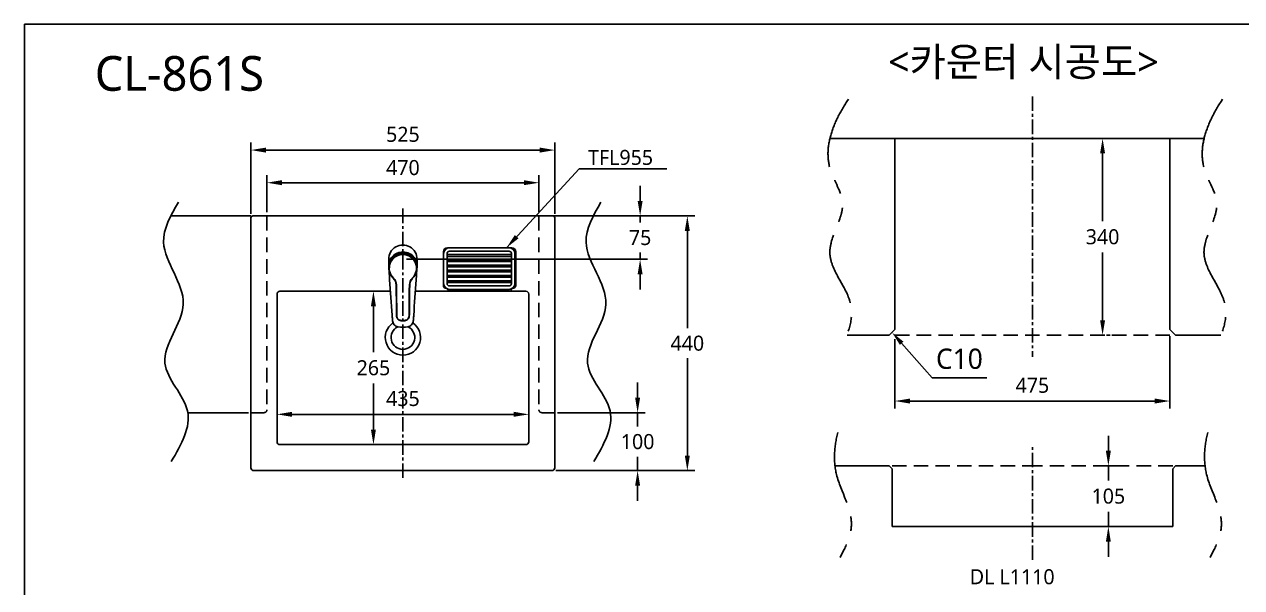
# Model space of a CAD drawing. Extents: x 7672 to 11125, y -4815 to -2578.
# Drawn here: x 7672 to 9776, y -3551 to -2578 of the extents above; entities that cross this region are included whole.
import ezdxf

# ---------------------------------------------------------------- set-up
doc = ezdxf.new("R2010")
doc.units = 0
doc.header["$LTSCALE"] = 20
doc.header["$MEASUREMENT"] = 0
for name, pattern in [('CENTER', [2, 1.25, -0.25, 0.25, -0.25]), ('HIDDEN', [0.375, 0.25, -0.125]), ('PHANTOM', [2.5, 1.25, -0.25, 0.25, -0.25, 0.25, -0.25])]:
    doc.linetypes.add(name, pattern=pattern)
doc.layers.get('0').update_dxf_attribs({"linetype": 'CONTINUOUS'})
doc.layers.get('DEFPOINTS').update_dxf_attribs({"linetype": 'CONTINUOUS'})
for name, color, linetype in [('1', 1, 'CONTINUOUS'), ('2', 2, 'HIDDEN'), ('3', 3, 'CONTINUOUS'), ('5', 5, 'CONTINUOUS'), ('BASE', 3, 'CONTINUOUS'), ('SA-DOOR', 4, 'CONTINUOUS')]:
    doc.layers.add(name, color=color, linetype=linetype)
doc.styles.add('GHS', font='romans', dxfattribs={"bigfont": 'ghs'})
doc.styles.get("Standard").update_dxf_attribs({"font": 'NanumGothic.ttf'})
doc.dimstyles.get("Standard").update_dxf_attribs({"dimtxt": 2.5, "dimasz": 2, "dimexe": 2, "dimexo": 1, "dimgap": 1.5, "dimtad": 1, "dimdec": 0, "dimlfac": 10, "dimrnd": 0.5, "dimzin": 0, "dimdsep": 46, "dimtxsty": 'Standard', "dimcen": 0, "dimclrt": 2, "dimadec": 0, "dimazin": 0, "dimtfac": 1, "dimtdec": 0, "dimtmove": 0, "dimatfit": 3, "dimfxl": 0, "dimtolj": 1, "dimtzin": 0, "dimarcsym": 0})

# ---------------------------------------------------------------- blocks, each defined once
blk = doc.blocks.new('*D52')
at = {"layer": '3', "color": 3, "lineweight": -2}
for p, q in [((9176.7, -3121.5), (9176.7, -3241.6)), ((9651.7, -3116.5), (9651.7, -3241.6)), ((9202.7, -3228.6), (9625.7, -3228.6))]:
    blk.add_line(p, q, dxfattribs=at)
at = {"layer": '3', "color": 3}
for points in [[(9202.7, -3224.3), (9202.7, -3232.9), (9176.7, -3228.6)], [(9625.7, -3224.3), (9625.7, -3232.9), (9651.7, -3228.6)]]:
    blk.add_solid(points, dxfattribs=at)
at = {"layer": 'DEFPOINTS', "color": 0}
for p in [(9651.7, -3110), (9176.7, -3115), (9651.7, -3228.6)]:
    blk.add_point(p, dxfattribs=at)
at = {"layer": '3', "color": 2, "insert": (9414.2, -3201.6), "char_height": 26, "attachment_point": 5}
blk.add_mtext('\\A1;475', dxfattribs=at)
blk = doc.blocks.new('*D53')
at = {"layer": '1', "color": 3, "lineweight": -2}
for p, q in [((9645.2, -2775), (9522.5, -2775)), ((9535.5, -2801), (9535.5, -2917.9)), ((9535.5, -3089), (9535.5, -2972.2)), ((9542, -3115), (9548.5, -3115))]:
    blk.add_line(p, q, dxfattribs=at)
at = {"layer": '1', "color": 3}
for points in [[(9531.2, -2801), (9539.8, -2801), (9535.5, -2775)], [(9531.2, -3089), (9539.8, -3089), (9535.5, -3115)]]:
    blk.add_solid(points, dxfattribs=at)
at = {"layer": 'DEFPOINTS', "color": 0}
for p in [(9651.7, -2775), (9535.5, -3115), (9535.5, -3115)]:
    blk.add_point(p, dxfattribs=at)
at = {"layer": '1', "color": 2, "insert": (9535.5, -2945), "char_height": 26, "attachment_point": 5}
blk.add_mtext('\\A1;340', dxfattribs=at)
blk = doc.blocks.new('*D54')
at = {"layer": '1', "color": 3, "lineweight": -2}
for p, q in [((9545.5, -3314.5), (9545.5, -3288.5)), ((9542, -3340.5), (9558.5, -3340.5)), ((9545.5, -3340.5), (9545.5, -3365.9)), ((9545.5, -3445.5), (9545.5, -3420.1)), ((9420.7, -3445.5), (9558.5, -3445.5)), ((9545.5, -3471.5), (9545.5, -3497.5))]:
    blk.add_line(p, q, dxfattribs=at)
at = {"layer": '1', "color": 3}
for points in [[(9541.2, -3314.5), (9549.8, -3314.5), (9545.5, -3340.5)], [(9541.2, -3471.5), (9549.8, -3471.5), (9545.5, -3445.5)]]:
    blk.add_solid(points, dxfattribs=at)
at = {"layer": 'DEFPOINTS', "color": 0}
for p in [(9535.5, -3340.5), (9414.2, -3445.5), (9545.5, -3445.5)]:
    blk.add_point(p, dxfattribs=at)
at = {"layer": '1', "color": 2, "insert": (9545.5, -3393), "char_height": 26, "attachment_point": 5}
blk.add_mtext('\\A1;105', dxfattribs=at)
blk = doc.blocks.new('*D55')
at = {"layer": '3', "color": 3, "lineweight": -2}
for p, q in [((8064, -2905.3), (8064, -2782.1)), ((8090, -2795.1), (8563, -2795.1)), ((8589, -2905.3), (8589, -2782.1))]:
    blk.add_line(p, q, dxfattribs=at)
at = {"layer": '3', "color": 3}
for points in [[(8090, -2790.8), (8090, -2799.5), (8064, -2795.1)], [(8563, -2790.8), (8563, -2799.5), (8589, -2795.1)]]:
    blk.add_solid(points, dxfattribs=at)
at = {"layer": 'DEFPOINTS', "color": 0}
for p in [(8589, -2795.1), (8064, -2911.8), (8589, -2911.8)]:
    blk.add_point(p, dxfattribs=at)
at = {"layer": '3', "color": 2, "insert": (8326.5, -2768), "char_height": 26, "attachment_point": 5}
blk.add_mtext('\\A1;525', dxfattribs=at)
blk = doc.blocks.new('*D57')
at = {"layer": '3', "color": 3, "lineweight": -2}
for p, q in [((8109, -3177.8), (8109, -3264.6)), ((8544, -3177.8), (8544, -3264.6)), ((8135, -3251.6), (8518, -3251.6))]:
    blk.add_line(p, q, dxfattribs=at)
at = {"layer": '3', "color": 3}
for points in [[(8135, -3247.2), (8135, -3255.9), (8109, -3251.6)], [(8518, -3247.2), (8518, -3255.9), (8544, -3251.6)]]:
    blk.add_solid(points, dxfattribs=at)
at = {"layer": 'DEFPOINTS', "color": 0}
for p in [(8109, -3171.3), (8544, -3171.3), (8544, -3251.6)]:
    blk.add_point(p, dxfattribs=at)
at = {"layer": '3', "color": 2, "insert": (8326.5, -3224.4), "char_height": 26, "attachment_point": 5}
blk.add_mtext('\\A1;435', dxfattribs=at)
blk = doc.blocks.new('*D58')
at = {"layer": '1', "color": 3, "lineweight": -2}
for p, q in [((8252.9, -3038.8), (8288.6, -3038.8)), ((8275.6, -3064.8), (8275.6, -3144.1)), ((8275.6, -3277.8), (8275.6, -3198.5)), ((8252.9, -3303.8), (8288.6, -3303.8))]:
    blk.add_line(p, q, dxfattribs=at)
at = {"layer": '1', "color": 3}
for points in [[(8271.2, -3064.8), (8279.9, -3064.8), (8275.6, -3038.8)], [(8271.2, -3277.8), (8279.9, -3277.8), (8275.6, -3303.8)]]:
    blk.add_solid(points, dxfattribs=at)
at = {"layer": 'DEFPOINTS', "color": 0}
for p in [(8246.4, -3038.8), (8246.4, -3303.8), (8275.6, -3303.8)]:
    blk.add_point(p, dxfattribs=at)
at = {"layer": '1', "color": 2, "insert": (8275.6, -3171.3), "char_height": 26, "attachment_point": 5}
blk.add_mtext('\\A1;265', dxfattribs=at)
blk = doc.blocks.new('*D60')
at = {"layer": '1', "color": 3, "lineweight": -2}
for p, q in [((8736.4, -2882.8), (8736.4, -2856.8)), ((8073.5, -2908.8), (8749.4, -2908.8)), ((8736.4, -2908.8), (8736.4, -2920.3)), ((8333, -2983.8), (8749.4, -2983.8)), ((8736.4, -2983.8), (8736.4, -2972.3)), ((8736.4, -3009.8), (8736.4, -3035.8))]:
    blk.add_line(p, q, dxfattribs=at)
at = {"layer": '1', "color": 3}
for points in [[(8732.1, -2882.8), (8740.7, -2882.8), (8736.4, -2908.8)], [(8732.1, -3009.8), (8740.7, -3009.8), (8736.4, -2983.8)]]:
    blk.add_solid(points, dxfattribs=at)
at = {"layer": 'DEFPOINTS', "color": 0}
for p in [(8067, -2908.8), (8736.4, -2908.8), (8326.5, -2983.8)]:
    blk.add_point(p, dxfattribs=at)
at = {"layer": '1', "color": 2, "insert": (8736.4, -2946.3), "char_height": 26, "attachment_point": 5}
blk.add_mtext('\\A1;75', dxfattribs=at)
blk = doc.blocks.new('*D63')
at = {"layer": '1', "color": 3, "lineweight": -2}
for p, q in [((8091.5, -2902.3), (8091.5, -2838.5)), ((8561.5, -2902.3), (8561.5, -2838.5)), ((8117.5, -2851.5), (8535.5, -2851.5))]:
    blk.add_line(p, q, dxfattribs=at)
at = {"layer": '1', "color": 3}
for points in [[(8117.5, -2847.1), (8117.5, -2855.8), (8091.5, -2851.5)], [(8535.5, -2847.1), (8535.5, -2855.8), (8561.5, -2851.5)]]:
    blk.add_solid(points, dxfattribs=at)
at = {"layer": 'DEFPOINTS', "color": 0}
for p in [(8561.5, -2851.5), (8091.5, -2908.8), (8561.5, -2908.8)]:
    blk.add_point(p, dxfattribs=at)
at = {"layer": '1', "color": 2, "insert": (8326.5, -2825.5), "char_height": 26, "attachment_point": 5}
blk.add_mtext('\\A1;470', dxfattribs=at)
blk = doc.blocks.new('*D64')
at = {"layer": '1', "color": 3, "lineweight": -2}
for p, q in [((8732.1, -3222.8), (8732.1, -3196.8)), ((8645.7, -3248.8), (8745.1, -3248.8)), ((8732.1, -3248.8), (8732.1, -3272.8)), ((8732.1, -3348.8), (8732.1, -3324.8)), ((8639, -3348.8), (8745.1, -3348.8)), ((8732.1, -3374.8), (8732.1, -3400.8))]:
    blk.add_line(p, q, dxfattribs=at)
at = {"layer": '1', "color": 3}
for points in [[(8727.7, -3222.8), (8736.4, -3222.8), (8732.1, -3248.8)], [(8727.7, -3374.8), (8736.4, -3374.8), (8732.1, -3348.8)]]:
    blk.add_solid(points, dxfattribs=at)
at = {"layer": 'DEFPOINTS', "color": 0}
for p in [(8639.2, -3248.8), (8632.5, -3348.8), (8732.1, -3348.8)]:
    blk.add_point(p, dxfattribs=at)
at = {"layer": '1', "color": 2, "insert": (8732.1, -3298.8), "char_height": 26, "attachment_point": 5}
blk.add_mtext('\\A1;100', dxfattribs=at)
blk = doc.blocks.new('*D66')
at = {"layer": '1', "color": 3, "lineweight": -2}
for p, q in [((8587.5, -2908.8), (8831, -2908.8)), ((8818, -2934.8), (8818, -3102.8)), ((8818, -3322.8), (8818, -3154.8)), ((8590.5, -3348.8), (8831, -3348.8))]:
    blk.add_line(p, q, dxfattribs=at)
at = {"layer": '1', "color": 3}
for points in [[(8813.6, -2934.8), (8822.3, -2934.8), (8818, -2908.8)], [(8813.6, -3322.8), (8822.3, -3322.8), (8818, -3348.8)]]:
    blk.add_solid(points, dxfattribs=at)
at = {"layer": 'DEFPOINTS', "color": 0}
for p in [(8581, -2908.8), (8584, -3348.8), (8818, -3348.8)]:
    blk.add_point(p, dxfattribs=at)
at = {"layer": '1', "color": 2, "insert": (8818, -3128.8), "char_height": 26, "attachment_point": 5}
blk.add_mtext('\\A1;440', dxfattribs=at)

msp = doc.modelspace()

# ---------------------------------------------------------------- linework, layer by layer
at = {"layer": '1', "linetype": 'CENTER'}
for p, q in [((9414.2, -2702.5, 0), (9414.2, -3152.4, -0.7)), ((8326.5, -2896.3), (8326.5, -3361.3)), ((9414.2, -3503), (9414.2, -3308))]:
    msp.add_line(p, q, dxfattribs=at)
at = {"layer": '1'}
for p, q in [((8064, -2908.8), (7925.5, -2908.8)), ((8589, -2908.8), (8655.6, -2908.8)), ((8059.7, -3248.8), (7954.9, -3248.8)), ((8593.4, -3248.8), (8685, -3248.8))]:
    msp.add_line(p, q, dxfattribs=at)
at = {"layer": '1', "color": 7, "linetype": 'Continuous'}
for p, q in [((8323.5, -2973.6, 36.5), (8323.5, -2973.2, 36.5)), ((8329.5, -2973.2, 36.5), (8329.5, -2973.6, 36.5)), ((8302.5, -2995.5, 36.5), (8302.5, -2999.1, 36.5)), ((8350.5, -2999.1, 36.5), (8350.5, -2995.5, 36.5)), ((8315, -3037.5, 36.5), (8314.8, -3028, 36.5)), ((8315.3, -3028, 36.5), (8315.5, -3037.5, 36.5)), ((8337.6, -3037.5, 36.5), (8337.8, -3028, 36.5)), ((8338.3, -3028, 36.5), (8338.1, -3037.5, 36.5)), ((8337.9, -3054.3, 36.5), (8337.9, -3054.3, 36.5)), ((8323.5, -3089.8, 36.5), (8323.5, -3089.3, 36.5)), ((8323.5, -3089.3, 36.5), (8329.6, -3089.3, 36.5)), ((8323.5, -3089.8, 36.5), (8329.6, -3089.8, 36.5)), ((8329.6, -3089.8, 36.5), (8329.6, -3089.3, 36.5))]:
    msp.add_line(p, q, dxfattribs=at)
at = {"layer": '1', "color": 7, "linetype": 'Continuous', "extrusion": (0, 0, -1)}
for centre, major_axis, ratio, start_param, end_param in [((8326.5, -2999.1, 36.5), (0, -24.2), 0.992851, 0.765013, 5.518172), ((8326.5, -2999.1, 36.5), (0, -23.7), 0.992543, 0.765013, 5.518172), ((8326.5, -2995.5, 36.5), (-24, 0), 0.935718, 0, 1.445468), ((8326.5, -2995.5, 36.5), (-24, 0), 0.935718, 1.696124, 3.141593), ((8298.8, -3028.2, 36.5), (0, -16.1), 0.992083, 3.906606, 4.700928), ((8298.8, -3028.2, 36.5), (0, -16.6), 0.992543, 3.906606, 4.700928), ((8354.3, -3028.2, 36.5), (0, -16.6), 0.992543, 1.582257, 2.37658), ((8354.3, -3028.2, 36.5), (0, -16.1), 0.992083, 1.582257, 2.37658), ((8322, -3037.1, 36.5), (-2.5, 218.6), 0.032013, 4.633846, 4.710991), ((8322, -3037.1, 36.5), (-2.5, 218.6), 0.029729, 4.633846, 4.710991), ((8331.1, -3037.1, 36.5), (-2.5, -218.6), 0.029729, 4.713787, 4.790932), ((8331.1, -3037.1, 36.5), (-2.5, -218.6), 0.032013, 4.713787, 4.790932)]:
    msp.add_ellipse(centre, major_axis=major_axis, ratio=ratio, start_param=start_param, end_param=end_param, dxfattribs=at)
at = {"layer": '1', "color": 7, "linetype": 'Continuous'}
for centre, major_axis, ratio, start_param, end_param in [((8310.3, -3016.2, 36.5), (-0.348, -0.359), 0.000015, 4.712373, 6.371212), ((8315.3, -3028, 36.5), (-0.5, -0.006), 0.000022, 4.712434, 6.281756), ((8337.8, -3028, 36.5), (-0.5, 0.006), 0.000022, 3.142304, 4.712343), ((8342.8, -3016.2, 36.5), (0.348, -0.359), 0.000015, 6.195158, 7.853998), ((8315.5, -3037.5, 36.5), (-0.5, -0.006), 0.000022, 4.712434, 6.281756), ((8337.6, -3037.5, 36.5), (-0.5, 0.006), 0.000022, 3.142304, 4.712343), ((8315.7, -3054.3, 36.5), (-0.5, -0.007), 0.000022, 4.712445, 6.283744), ((8337.4, -3054.3, 36.5), (-0.5, 0.007), 0.000022, 3.142373, 4.712333), ((8316, -3081.9, 36.5), (-0.5, -0.007), 0.000022, 4.712446, 6.284862), ((8337.1, -3081.9, 36.5), (-0.5, 0.007), 0.000022, 3.142383, 4.712333)]:
    msp.add_ellipse(centre, major_axis=major_axis, ratio=ratio, start_param=start_param, end_param=end_param, dxfattribs=at)
at = {"layer": '1'}
for points in [[(7938.5, -2885.1, -0.8), (7913, -2954.3, -0.8), (7947, -3061.1, -0.8), (7915.4, -3163.1, -0.8), (7954.3, -3245.7, -0.8), (7926.3, -3333.1, -0.8)], [(8668.6, -2885.1, -0.8), (8643.1, -2954.3, -0.8), (8677.1, -3061.1, -0.8), (8645.6, -3163.1, -0.8), (8684.4, -3245.7, -0.8), (8656.5, -3333.1, -0.8)]]:
    msp.add_spline(points, degree=3, dxfattribs=at)
at = {"layer": '1', "color": 7, "linetype": 'Continuous'}
for points, knots in [([(8329.5, -2973.6, 36.5), (8329.5, -2973.7, 36.5), (8329.5, -2973.7, 36.5), (8329.3, -2973.7, 36.5), (8329.1, -2973.8, 36.5), (8328.7, -2973.8, 36.5), (8328.4, -2973.8, 36.5), (8327.9, -2973.8, 36.5), (8327.5, -2973.8, 36.5), (8326.9, -2973.8, 36.5), (8326.5, -2973.8, 36.5), (8325.9, -2973.8, 36.5), (8325.6, -2973.8, 36.5), (8325, -2973.8, 36.5), (8324.7, -2973.8, 36.5), (8324.2, -2973.8, 36.5), (8324, -2973.8, 36.5), (8323.7, -2973.7, 36.5), (8323.6, -2973.7, 36.5), (8323.6, -2973.6, 36.5), (8323.5, -2973.6, 36.5), (8323.5, -2973.6, 36.5)], [0, 0, 0, 0, 0.106849, 0.106849, 0.213662, 0.213662, 0.32101, 0.32101, 0.428728, 0.428728, 0.535874, 0.535874, 0.642403, 0.642403, 0.74922, 0.74922, 0.856785, 0.856785, 0.964404, 0.964404, 1, 1, 1, 1]), ([(8315.7, -3054.3, 36.5), (8315.7, -3058.7, 36.5), (8315.8, -3063, 36.5), (8315.9, -3072.2, 36.5), (8316, -3077.1, 36.5), (8316, -3081.9, 36.5)], [0, 0, 0, 0, 0.471221, 0.471221, 1, 1, 1, 1]), ([(8337.1, -3081.9, 36.5), (8337.1, -3077.6, 36.5), (8337.2, -3073.2, 36.5), (8337.3, -3064.1, 36.5), (8337.4, -3059.2, 36.5), (8337.4, -3054.3, 36.5)], [0, 0, 0, 0, 0.471221, 0.471221, 1, 1, 1, 1]), ([(8323.5, -3089.8, 36.5), (8321.4, -3089.8, 36.5), (8319.4, -3088.9, 36.5), (8316.5, -3086, 36.5), (8315.6, -3084, 36.5), (8315.6, -3081.9, 36.5)], [0, 0, 0, 0, 0.5, 0.5, 1, 1, 1, 1]), ([(8316, -3081.9, 36.5), (8316.1, -3083.9, 36.5), (8316.9, -3085.8, 36.5), (8319.6, -3088.5, 36.5), (8321.5, -3089.3, 36.5), (8323.5, -3089.3, 36.5)], [0, 0, 0, 0, 0.5, 0.5, 1, 1, 1, 1]), ([(8329.6, -3089.3, 36.5), (8331.6, -3089.3, 36.5), (8333.5, -3088.5, 36.5), (8336.2, -3085.8, 36.5), (8337, -3083.9, 36.5), (8337.1, -3081.9, 36.5)], [0, 0, 0, 0, 0.5, 0.5, 1, 1, 1, 1]), ([(8337.5, -3081.9, 36.5), (8337.5, -3084, 36.5), (8336.7, -3086, 36.5), (8333.8, -3088.9, 36.5), (8331.7, -3089.8, 36.5), (8329.6, -3089.8, 36.5)], [0, 0, 0, 0, 0.5, 0.5, 1, 1, 1, 1])]:
    msp.add_open_spline(points, degree=3, knots=knots, dxfattribs=at)
for points in [[(8315.2, -3054.3, 36.5), (8315.4, -3068.1, 36.5), (8315.5, -3081.9, 36.5)], [(8337.6, -3081.9, 36.5), (8337.7, -3068.1, 36.5), (8337.9, -3054.3, 36.5)]]:
    msp.add_open_spline(points, degree=2, dxfattribs=at)
at = {"layer": '2', "color": 7, "ltscale": 5}
for p, q in [((8091.5, -2908.8), (8091.5, -3243.7)), ((8561.5, -2908.8), (8561.5, -3243.7)), ((9176.7, -3115), (9414.2, -3115)), ((9651.7, -3115), (9414.2, -3115)), ((8086.5, -3248.7), (8064, -3248.7)), ((8086.5, -3248.7), (8064, -3248.7)), ((8566.5, -3248.7), (8589, -3248.7)), ((8566.5, -3248.7), (8589, -3248.7)), ((9171.7, -3340.5), (9414.2, -3340.5)), ((9656.7, -3340.5), (9414.2, -3340.5))]:
    msp.add_line(p, q, dxfattribs=at)
for centre, start, end in [((8086.5, -3243.7), 270, 0), ((8086.5, -3243.7), 270, 0), ((8566.5, -3243.7), 180, 270), ((8566.5, -3243.7), 180, 270)]:
    msp.add_arc(centre, 5, start, end, dxfattribs=at)
at = {"layer": '3', "color": 7}
for p, q in [((9064.4, -2775), (9414.2, -2775)), ((9710.9, -2775), (9414.2, -2775)), ((8064, -3343.8), (8064, -2911.8)), ((8067, -2908.8), (8586, -2908.8)), ((8326.5, -2908.8), (8581, -2908.8)), ((8589, -2911.8), (8589, -3343.8)), ((8403.5, -2963.8), (8514.5, -2963.8)), ((8396.5, -3028.8), (8396.5, -2970.8)), ((8521.5, -3028.8), (8521.5, -2970.8)), ((8109, -3298.8), (8109, -3043.8)), ((8114, -3038.8), (8305, -3038.8)), ((8348.1, -3038.8), (8539, -3038.8)), ((8404.5, -3038.8), (8404.5, -3036.8)), ((8513.5, -3038.8), (8513.5, -3036.8)), ((8544, -3043.8), (8544, -3298.8)), ((8539, -3303.8), (8114, -3303.8)), ((8584, -3348.8), (8069, -3348.8))]:
    msp.add_line(p, q, dxfattribs=at)
at = {"layer": '3', "color": 7, "ltscale": 5}
for p, q in [((9176.7, -2775), (9176.7, -3105)), ((9651.7, -2775), (9651.7, -3105)), ((9176.7, -3105), (9166.7, -3115)), ((9651.7, -3105), (9661.7, -3115)), ((9094, -3115), (9166.7, -3115)), ((9739.9, -3115), (9661.7, -3115)), ((9073.1, -3340.5), (9166.7, -3340.5)), ((9166.7, -3340.5), (9171.7, -3345.5)), ((9661.7, -3340.5), (9656.7, -3345.5)), ((9661.7, -3340.5), (9712.5, -3340.5)), ((9171.7, -3345.5), (9171.7, -3445.5)), ((9656.7, -3345.5), (9656.7, -3445.5)), ((9171.7, -3445.5), (9656.7, -3445.5))]:
    msp.add_line(p, q, dxfattribs=at)
at = {"layer": '3', "color": 3}
for p, q in [((9188.3, -3128.8), (9240.9, -3188.3)), ((9240.9, -3188.3), (9335.7, -3188.3))]:
    msp.add_line(p, q, dxfattribs=at)
at = {"layer": '3', "color": 7}
for centre, radius, start, end in [((8067, -2911.8), 3, 90, 180), ((8586, -2911.8), 3, 0, 90), ((8403.5, -2970.8), 7, 90, 180), ((8514.5, -2970.8), 7, 0, 90), ((8401.5, -3028.8), 5, 180, 270), ((8516.5, -3028.8), 5, 270, 0), ((8114, -3043.8), 5, 90, 180), ((8401.5, -3036.8), 3, 0, 90), ((8516.5, -3036.8), 3, 90, 180), ((8539, -3043.8), 5, 0, 90), ((8326.5, -3118.8), 30.5, 124.2333, 55.7667), ((8326.5, -3118.8), 30.5, 124.2333, 55.7667), ((8326.5, -3118.8), 20.5, 116.1627, 63.8373), ((8326.5, -3118.8), 20.5, 116.1627, 63.8373), ((8114, -3298.8), 5, 180, 270), ((8539, -3298.8), 5, 270, 0), ((8069, -3343.8), 5, 180, 270), ((8584, -3343.8), 5, 270, 0)]:
    msp.add_arc(centre, radius, start, end, dxfattribs=at)
at = {"layer": '3', "color": 1, "linetype": 'PHANTOM', "ltscale": 5}
for points, knots in [([(9096.3, -2707), (9068.2, -2749.4), (9045.3, -2813.4), (9104.6, -2893.9), (9039.4, -2974.3), (9112.6, -3051.4), (9100, -3104.7), (9086.2, -3129.4)], [1.286047, 1.286047, 1.286047, 1.286047, 13.701909, 20.218462, 29.347318, 38.324862, 46.033082, 46.033082, 46.033082, 46.033082]), ([(9742.9, -2707), (9714.8, -2749.4), (9691.9, -2813.4), (9751.2, -2893.9), (9685.9, -2974.3), (9759.2, -3051.4), (9746.6, -3104.7), (9732.8, -3129.4)], [1.286047, 1.286047, 1.286047, 1.286047, 13.701909, 20.218462, 29.347318, 38.324862, 46.033082, 46.033082, 46.033082, 46.033082]), ([(9077.9, -3282.9), (9071.7, -3307.8), (9068, -3363.8), (9116.6, -3433.9), (9089, -3485.7), (9077.7, -3506.9)], [6.207628, 6.207628, 6.207628, 6.207628, 13.701909, 23.359282, 30.033981, 30.033981, 30.033981, 30.033981]), ([(9717.3, -3282.9), (9711.1, -3307.8), (9707.4, -3363.8), (9756, -3433.9), (9728.4, -3485.7), (9717.1, -3506.9)], [6.207628, 6.207628, 6.207628, 6.207628, 13.701909, 23.359282, 30.033981, 30.033981, 30.033981, 30.033981])]:
    msp.add_open_spline(points, degree=3, knots=knots, dxfattribs=at)
at = {"layer": '3', "color": 3}
msp.add_solid([(9185.2, -3131.5), (9191.4, -3126), (9171.7, -3110)], dxfattribs=at)
at = {"layer": '5', "color": 7, "linetype": 'Continuous'}
for p, q in [((8302, -2983.8, 36.5), (8302, -2991.8, 36.5)), ((8351, -2991.8, 36.5), (8351, -2983.8, 36.5))]:
    msp.add_line(p, q, dxfattribs=at)
msp.add_ellipse((8326.5, -2983.8), major_axis=(0, -24.7), ratio=0.992546, start_param=1.570796, end_param=4.712389, dxfattribs=at)
at = {"layer": '5', "color": 7, "linetype": 'Continuous', "extrusion": (0, 0, -1)}
for major_axis, start_param, end_param in [((-300.5, 4332.8), 4.757445, 4.771564), ((-300.5, -4332.8), 4.653214, 4.667333)]:
    msp.add_ellipse((8326.5, -3275.1, 36.5), major_axis=major_axis, ratio=0.001187, start_param=start_param, end_param=end_param, dxfattribs=at)
at = {"layer": '5', "color": 7, "linetype": 'Continuous'}
for points, knots in [([(8304.5, -2984.9, 36.5), (8304.4, -2985, 36.5), (8303.7, -2986.5, 36.5), (8302.6, -2989.6, 36.5), (8302, -2993.7, 36.5), (8302, -2996.4, 36.5), (8302.1, -2997.6, 36.5), (8302.2, -2998.4, 36.5), (8302.4, -3000.2, 36.5), (8302.5, -3001.7, 36.5), (8302.6, -3002.8, 36.5)], [0, 0, 0, 0, 0.00964, 0.277538, 0.544008, 0.678609, 0.71237, 0.746136, 0.813663, 1, 1, 1, 1]), ([(8304.5, -2984.9, 36.5), (8304.7, -2984.4, 36.5), (8305, -2983.8, 36.5), (8305.4, -2983, 36.5), (8305.5, -2982.7, 36.5), (8305.7, -2982.2, 36.5), (8305.6, -2982.2, 36.5), (8305.2, -2982.4, 36.5), (8304.8, -2982.9, 36.5), (8303.9, -2984.2, 36.5), (8303.4, -2985.1, 36.5), (8302.8, -2986.8, 36.5), (8302.6, -2987.5, 36.5), (8302.3, -2988.8, 36.5), (8302.2, -2989.6, 36.5), (8302.1, -2990.4, 36.5)], [0, 0, 0, 0, 0.0625, 0.0625, 0.125, 0.125, 0.25, 0.25, 0.5, 0.5, 0.75, 0.75, 0.875, 0.875, 1, 1, 1, 1]), ([(8302.1, -2990.7, 36.5), (8302.2, -2989.9, 36.5), (8302.3, -2989.2, 36.5), (8302.5, -2987.9, 36.5), (8302.7, -2987.3, 36.5), (8303.2, -2985.6, 36.5), (8303.7, -2984.7, 36.5), (8304.5, -2983.3, 36.5), (8305, -2982.8, 36.5), (8305.4, -2982.4, 36.5), (8305.5, -2982.4, 36.5), (8305.5, -2982.7, 36.5), (8305.5, -2982.8, 36.5), (8305.1, -2983.6, 36.5), (8304.7, -2984.2, 36.5), (8304.5, -2984.8, 36.5)], [0, 0, 0, 0, 0.125, 0.125, 0.25, 0.25, 0.5, 0.5, 0.75, 0.75, 0.875, 0.875, 0.9375, 0.9375, 1, 1, 1, 1]), ([(8304.5, -2984.8, 36.5), (8303.4, -2987, 36.5), (8302.7, -2989.3, 36.5), (8302.2, -2992.5, 36.5), (8302.1, -2993.2, 36.5), (8302.1, -2994, 36.5)], [0, 0, 0, 0, 0.758346, 0.758346, 1, 1, 1, 1]), ([(8306.9, -2980.9, 36.5), (8306.5, -2981.5, 36.5), (8305.5, -2982.8, 36.5), (8304.8, -2984.2, 36.5), (8304.5, -2984.9, 36.5)], [0, 0, 0, 0, 0.500004, 1, 1, 1, 1]), ([(8306.9, -2980.9, 36.5), (8309.2, -2977.9, 36.5), (8312.2, -2975.4, 36.5), (8317.2, -2972.9, 36.5), (8319.1, -2972.3, 36.5), (8322.7, -2971.4, 36.5), (8324.6, -2971.2, 36.5), (8330.4, -2971.2, 36.5), (8334.1, -2972.1, 36.5), (8340.9, -2975.4, 36.5), (8343.9, -2977.9, 36.5), (8346.2, -2980.9, 36.5)], [0, 0, 0, 0, 0.25, 0.25, 0.375, 0.375, 0.5, 0.5, 0.75, 0.75, 1, 1, 1, 1]), ([(8348.6, -2984.9, 36.5), (8348.3, -2984.2, 36.5), (8347.6, -2982.8, 36.5), (8346.6, -2981.5, 36.5), (8346.2, -2980.9, 36.5)], [0, 0, 0, 0, 0.499996, 1, 1, 1, 1]), ([(8351, -2990.4, 36.5), (8350.9, -2989.6, 36.5), (8350.8, -2988.8, 36.5), (8350.5, -2987.5, 36.5), (8350.3, -2986.8, 36.5), (8349.7, -2985.1, 36.5), (8349.2, -2984.2, 36.5), (8348.3, -2982.9, 36.5), (8347.9, -2982.4, 36.5), (8347.5, -2982.2, 36.5), (8347.4, -2982.2, 36.5), (8347.6, -2982.7, 36.5), (8347.7, -2983, 36.5), (8348.1, -2983.8, 36.5), (8348.4, -2984.4, 36.5), (8348.6, -2984.9, 36.5)], [0, 0, 0, 0, 0.125, 0.125, 0.25, 0.25, 0.5, 0.5, 0.75, 0.75, 0.875, 0.875, 0.9375, 0.9375, 1, 1, 1, 1]), ([(8348.6, -2984.8, 36.5), (8348.4, -2984.2, 36.5), (8348, -2983.6, 36.5), (8347.6, -2982.8, 36.5), (8347.6, -2982.7, 36.5), (8347.6, -2982.4, 36.5), (8347.7, -2982.4, 36.5), (8348.1, -2982.8, 36.5), (8348.6, -2983.3, 36.5), (8349.4, -2984.7, 36.5), (8349.9, -2985.6, 36.5), (8350.4, -2987.3, 36.5), (8350.6, -2987.9, 36.5), (8350.8, -2989.2, 36.5), (8350.9, -2989.9, 36.5), (8351, -2990.7, 36.5)], [0, 0, 0, 0, 0.0625, 0.0625, 0.125, 0.125, 0.25, 0.25, 0.5, 0.5, 0.75, 0.75, 0.875, 0.875, 1, 1, 1, 1]), ([(8351, -2994, 36.5), (8351, -2993.2, 36.5), (8350.9, -2992.5, 36.5), (8350.4, -2989.3, 36.5), (8349.7, -2987, 36.5), (8348.6, -2984.8, 36.5)], [0, 0, 0, 0, 0.241708, 0.241708, 1, 1, 1, 1]), ([(8350.5, -3002.8, 36.5), (8350.6, -3001.7, 36.5), (8350.7, -3000.2, 36.5), (8350.9, -2998.4, 36.5), (8351, -2997.6, 36.5), (8351.1, -2996.4, 36.5), (8351.1, -2993.7, 36.5), (8350.5, -2989.6, 36.5), (8349.4, -2986.5, 36.5), (8348.7, -2985, 36.5), (8348.6, -2984.9, 36.5)], [0, 0, 0, 0, 0.186337, 0.253864, 0.28763, 0.321391, 0.455992, 0.722462, 0.99036, 1, 1, 1, 1]), ([(8302.1, -2990.4, 36.5), (8302.1, -2990.4, 36.5), (8302.1, -2990.3, 36.5), (8302.1, -2990.2, 36.5), (8302.1, -2990.2, 36.5)], [0, 0, 0, 0, 0.363263, 1, 1, 1, 1]), ([(8302.6, -3002.8, 36.5), (8302.6, -3003.3, 36.5), (8302.8, -3005.5, 36.5), (8303, -3008.5, 36.5), (8303.2, -3011.8, 36.5), (8303.4, -3015.1, 36.5), (8303.5, -3017.5, 36.5), (8303.6, -3019.2, 36.5)], [0, 0, 0, 0, 0.093675, 0.395779, 0.546834, 0.69789, 1, 1, 1, 1]), ([(8349.5, -3019.2, 36.5), (8349.6, -3017.5, 36.5), (8349.7, -3015.1, 36.5), (8349.9, -3011.8, 36.5), (8350.1, -3008.5, 36.5), (8350.3, -3005.5, 36.5), (8350.5, -3003.3, 36.5), (8350.5, -3002.8, 36.5)], [0, 0, 0, 0, 0.30211, 0.453166, 0.604221, 0.906325, 1, 1, 1, 1]), ([(8351, -2990.2, 36.5), (8351, -2990.2, 36.5), (8351, -2990.3, 36.5), (8351, -2990.4, 36.5), (8351, -2990.4, 36.5)], [0, 0, 0, 0, 0.636737, 1, 1, 1, 1]), ([(8318.2, -3100.5, 36.5), (8315.6, -3100.2, 36.5), (8313.2, -3098.9, 36.5), (8309.8, -3095, 36.5), (8308.7, -3092.5, 36.5), (8308.6, -3090, 36.5)], [0, 0, 0, 0, 0.5, 0.5, 1, 1, 1, 1]), ([(8344.5, -3090, 36.5), (8344.4, -3092.5, 36.5), (8343.3, -3095, 36.5), (8339.9, -3098.9, 36.5), (8337.5, -3100.2, 36.5), (8334.9, -3100.5, 36.5)], [0, 0, 0, 0, 0.5, 0.5, 1, 1, 1, 1])]:
    msp.add_open_spline(points, degree=3, knots=knots, dxfattribs=at)
for points, degree in [([(8306.9, -2980.9, 36.5), (8306.8, -2980.9, 36.5), (8306.5, -2980.9, 36.5), (8305.9, -2981.3, 36.5), (8305.2, -2982.1, 36.5), (8304.4, -2983.1, 36.5), (8303.7, -2984.4, 36.5), (8303, -2986, 36.5), (8302.4, -2987.9, 36.5), (8302.2, -2989.4, 36.5), (8302.1, -2990.2, 36.5)], 3), ([(8304.5, -2984.8, 36.5), (8304.5, -2984.8, 36.5), (8304.5, -2984.9, 36.5), (8304.5, -2984.9, 36.5)], 3), ([(8351, -2990.2, 36.5), (8350.9, -2989.4, 36.5), (8350.7, -2987.9, 36.5), (8350.1, -2986, 36.5), (8349.4, -2984.4, 36.5), (8348.7, -2983.1, 36.5), (8347.9, -2982.1, 36.5), (8347.2, -2981.3, 36.5), (8346.6, -2980.9, 36.5), (8346.3, -2980.9, 36.5), (8346.2, -2980.9, 36.5)], 3), ([(8348.6, -2984.9, 36.5), (8348.6, -2984.9, 36.5), (8348.6, -2984.8, 36.5), (8348.6, -2984.8, 36.5)], 3), ([(8302.1, -2990.4, 36.5), (8302.1, -2991, 36.5), (8302, -2991.5, 36.5), (8302.1, -2992.3, 36.5)], 3), ([(8302, -2991.7, 36.5), (8302.1, -2992.1, 36.5)], 1), ([(8302.1, -2990.2, 36.5), (8302.1, -2990.3, 36.5), (8302.1, -2990.4, 36.5), (8302.1, -2990.5, 36.5)], 3), ([(8302.1, -2990.4, 36.5), (8302.1, -2990.5, 36.5), (8302.1, -2990.6, 36.5), (8302.1, -2990.7, 36.5)], 3), ([(8302.1, -2992.1, 36.5), (8302.1, -2991.5, 36.5), (8302.1, -2991.1, 36.5), (8302.1, -2990.7, 36.5)], 3), ([(8351, -2990.5, 36.5), (8351, -2990.4, 36.5), (8351, -2990.3, 36.5), (8351, -2990.2, 36.5)], 3), ([(8351, -2990.7, 36.5), (8351, -2990.6, 36.5), (8351, -2990.5, 36.5), (8351, -2990.4, 36.5)], 3), ([(8351, -2992.3, 36.5), (8351, -2991.5, 36.5), (8351, -2991, 36.5), (8351, -2990.4, 36.5)], 3), ([(8351, -2990.7, 36.5), (8351, -2991.1, 36.5), (8351, -2991.5, 36.5), (8351, -2992.1, 36.5)], 3), ([(8351, -2992.1, 36.5), (8351, -2991.7, 36.5)], 1), ([(8307.9, -3080.3, 36.5), (8308, -3082.6, 36.5), (8308.2, -3085, 36.5), (8308.4, -3087.4, 36.5)], 3), ([(8344.7, -3087.4, 36.5), (8344.9, -3085, 36.5), (8345.1, -3082.6, 36.5), (8345.2, -3080.3, 36.5)], 3), ([(8318.2, -3100.5, 36.5), (8323.7, -3101.3, 36.5), (8329.4, -3101.3, 36.5), (8334.9, -3100.5, 36.5)], 3)]:
    msp.add_open_spline(points, degree=degree, dxfattribs=at)
for points, weights in [([(8308.4, -3087.4, 36.5), (8308.5, -3088.7, 36.5), (8308.6, -3090, 36.5)], [0.500000017234, 0.499999982766, 0.500000017234]), ([(8344.5, -3090, 36.5), (8344.6, -3088.7, 36.5), (8344.7, -3087.4, 36.5)], [0.500000019311, 0.499999980689, 0.500000019311])]:
    msp.add_rational_spline(points, weights, degree=2, dxfattribs=at)
at = {"layer": 'BASE', "linetype": 'Continuous'}
for p, q in [((8509.9, -2963.7), (8406.9, -2963.7)), ((8396.9, -3025.7), (8396.9, -2973.7)), ((8402.9, -3025.7), (8402.9, -2973.7)), ((8513.9, -2975.7), (8402.9, -2975.7)), ((8513.9, -2978.7), (8402.9, -2978.7)), ((8513.9, -2984.7), (8402.9, -2984.7)), ((8509.9, -2969.7), (8406.9, -2969.7)), ((8513.9, -3025.7), (8513.9, -2973.7)), ((8519.9, -3025.7), (8519.9, -2973.7)), ((8513.9, -2987.7), (8402.9, -2987.7)), ((8513.9, -2993.7), (8402.9, -2993.7)), ((8513.9, -2996.7), (8402.9, -2996.7)), ((8513.9, -3002.7), (8402.9, -3002.7)), ((8513.9, -3005.7), (8402.9, -3005.7)), ((8513.9, -3011.7), (8402.9, -3011.7)), ((8513.9, -3014.7), (8402.9, -3014.7)), ((8513.9, -3020.7), (8402.9, -3020.7)), ((8513.9, -3023.7), (8402.9, -3023.7)), ((8509.9, -3029.7), (8406.9, -3029.7)), ((8509.9, -3035.7), (8406.9, -3035.7))]:
    msp.add_line(p, q, dxfattribs=at)
for centre, radius, start, end in [((8406.9, -2973.7), 10, 90, 180), ((8509.9, -2973.7), 10, 0, 90), ((8406.9, -2973.7), 4, 90, 180), ((8509.9, -2973.7), 4, 0, 90), ((8406.9, -3025.7), 10, 180, 270), ((8406.9, -3025.7), 4, 180, 270), ((8509.9, -3025.7), 10, 270, 0), ((8509.9, -3025.7), 4, 270, 0)]:
    msp.add_arc(centre, radius, start, end, dxfattribs=at)
at = {"layer": 'SA-DOOR', "color": 7}
msp.add_lwpolyline([(7672.4, -2577.9), (11125.4, -2577.9), (11125.4, -4815.4), (7672.4, -4815.4)], close=True, dxfattribs=at)

# ---------------------------------------------------------------- texts
at = {"insert": (7794, -2632.7), "char_height": 60, "width": 702.2, "attachment_point": 1, "style": 'GHS'}
msp.add_mtext('{\\fNanumGothic|b0|i0|c0|p50;CL-861S}', dxfattribs=at)
at = {"color": 2, "insert": (9306.1, -3519.1, -0.8), "char_height": 26, "attachment_point": 1, "style": 'GHS'}
msp.add_mtext_dynamic_manual_height_columns('{\\fNanumGothic|b0|i0|c129|p50;DL L1110}', width=193.13, gutter_width=13.5, heights=[0], dxfattribs=at)
at = {"layer": '1', "color": 2, "insert": (8702.6, -2807.9, -0.8), "char_height": 26, "attachment_point": 5}
msp.add_mtext('TFL955', dxfattribs=at)
at = {"layer": '3', "insert": (9164.7, -2617.6), "char_height": 50, "attachment_point": 1, "style": 'GHS'}
msp.add_mtext_dynamic_manual_height_columns('{\\fNanumGothic|b0|i0|c129|p50;<카운터 시공도>}', width=529.159, gutter_width=13.5, heights=[0], dxfattribs=at)
at = {"layer": '3', "color": 2, "insert": (9288.1, -3155.8), "char_height": 35, "attachment_point": 5}
msp.add_mtext('C10', dxfattribs=at)

# ---------------------------------------------------------------- dimensions: what is measured, and where the dimension line sits
at = {"layer": '1'}
for base, p1, p2, picture, middle in [((9535.5, -3115), (9651.7, -2775), (9535.5, -3115), '*D53', (9535.5, -2945)), ((8736.4, -2908.8), (8326.5, -2983.8), (8067, -2908.8), '*D60', (8736.4, -2946.3)), ((8275.6, -3303.8), (8246.4, -3038.8), (8246.4, -3303.8), '*D58', (8275.6, -3171.3))]:
    dim = msp.add_linear_dim(base=base, p1=p1, p2=p2, angle=90, dimstyle='Standard', override={"dimscale": 1.3, "dimtxt": 20, "dimasz": 20, "dimexe": 10, "dimexo": 5, "dimgap": 10, "dimtih": 1, "dimtoh": 1, "dimlfac": 1, "dimzin": 8, "dimclrd": 3, "dimclre": 3, "dimfxl": 1.25, "dimarcsym": 1}, dxfattribs=at)
    dim.commit()
    dim.dimension.update_dxf_attribs({"geometry": picture, "text_midpoint": middle})
dim = msp.add_linear_dim(base=(8561.5, -2851.5), p1=(8091.5, -2908.8), p2=(8561.5, -2908.8), dimstyle='Standard', override={"dimscale": 1.3, "dimtxt": 20, "dimasz": 20, "dimexe": 10, "dimexo": 5, "dimgap": 10, "dimlfac": 1, "dimzin": 8, "dimclrd": 3, "dimclre": 3, "dimfxl": 1.25, "dimarcsym": 1}, dxfattribs=at)
dim.commit()
dim.dimension.update_dxf_attribs({"geometry": '*D63', "text_midpoint": (8326.5, -2851.5), "dimtype": 160})
for base, p1, p2, picture, middle in [((8818, -3348.8), (8581, -2908.8), (8584, -3348.8), '*D66', (8818, -3128.8)), ((8732.1, -3348.8), (8639.2, -3248.8), (8632.5, -3348.8), '*D64', (8732.1, -3298.8)), ((9545.5, -3445.5), (9535.5, -3340.5), (9414.2, -3445.5), '*D54', (9545.5, -3393))]:
    dim = msp.add_linear_dim(base=base, p1=p1, p2=p2, angle=90, dimstyle='Standard', override={"dimscale": 1.3, "dimtxt": 20, "dimasz": 20, "dimexe": 10, "dimexo": 5, "dimgap": 10, "dimtih": 1, "dimtoh": 1, "dimlfac": 1, "dimzin": 8, "dimclrd": 3, "dimclre": 3, "dimfxl": 1.25, "dimarcsym": 1}, dxfattribs=at)
    dim.commit()
    dim.dimension.update_dxf_attribs({"geometry": picture, "text_midpoint": middle, "dimtype": 160})
at = {"layer": '3', "color": 7}
dim = msp.add_linear_dim(base=(8589, -2795.1), p1=(8064, -2911.8), p2=(8589, -2911.8), dimstyle='Standard', override={"dimscale": 1.3, "dimtxt": 20, "dimasz": 20, "dimexe": 10, "dimexo": 5, "dimgap": 10, "dimlfac": 1, "dimzin": 8, "dimclrd": 3, "dimclre": 3, "dimfxl": 1.25, "dimarcsym": 1}, dxfattribs=at)
dim.commit()
dim.dimension.update_dxf_attribs({"geometry": '*D55', "text_midpoint": (8326.5, -2795.1), "dimtype": 160})
for base, p1, p2, picture, middle in [((9651.7, -3228.6), (9176.7, -3115), (9651.7, -3110), '*D52', (9414.2, -3201.6)), ((8544, -3251.6), (8109, -3171.3), (8544, -3171.3), '*D57', (8326.5, -3224.4))]:
    dim = msp.add_linear_dim(base=base, p1=p1, p2=p2, dimstyle='Standard', override={"dimscale": 1.3, "dimtxt": 20, "dimasz": 20, "dimexe": 10, "dimexo": 5, "dimgap": 10, "dimlfac": 1, "dimzin": 8, "dimclrd": 3, "dimclre": 3, "dimfxl": 1.25, "dimarcsym": 1}, dxfattribs=at)
    dim.commit()
    dim.dimension.update_dxf_attribs({"geometry": picture, "text_midpoint": middle})

# ---------------------------------------------------------------- leaders
at = {"layer": '1'}
msp.add_leader([(8505.5, -2963.8), (8631.2, -2827.7), (8782.6, -2827.7)], dimstyle='Standard', override={"dimscale": 1.3, "dimtxt": 20, "dimasz": 20, "dimexe": 10, "dimexo": 5, "dimgap": 10, "dimtad": 0, "dimlfac": 1, "dimzin": 8, "dimclrd": 3, "dimclre": 3, "dimfxl": 1.25, "dimarcsym": 1}, dxfattribs=at)

doc.saveas('drawing.dxf')
